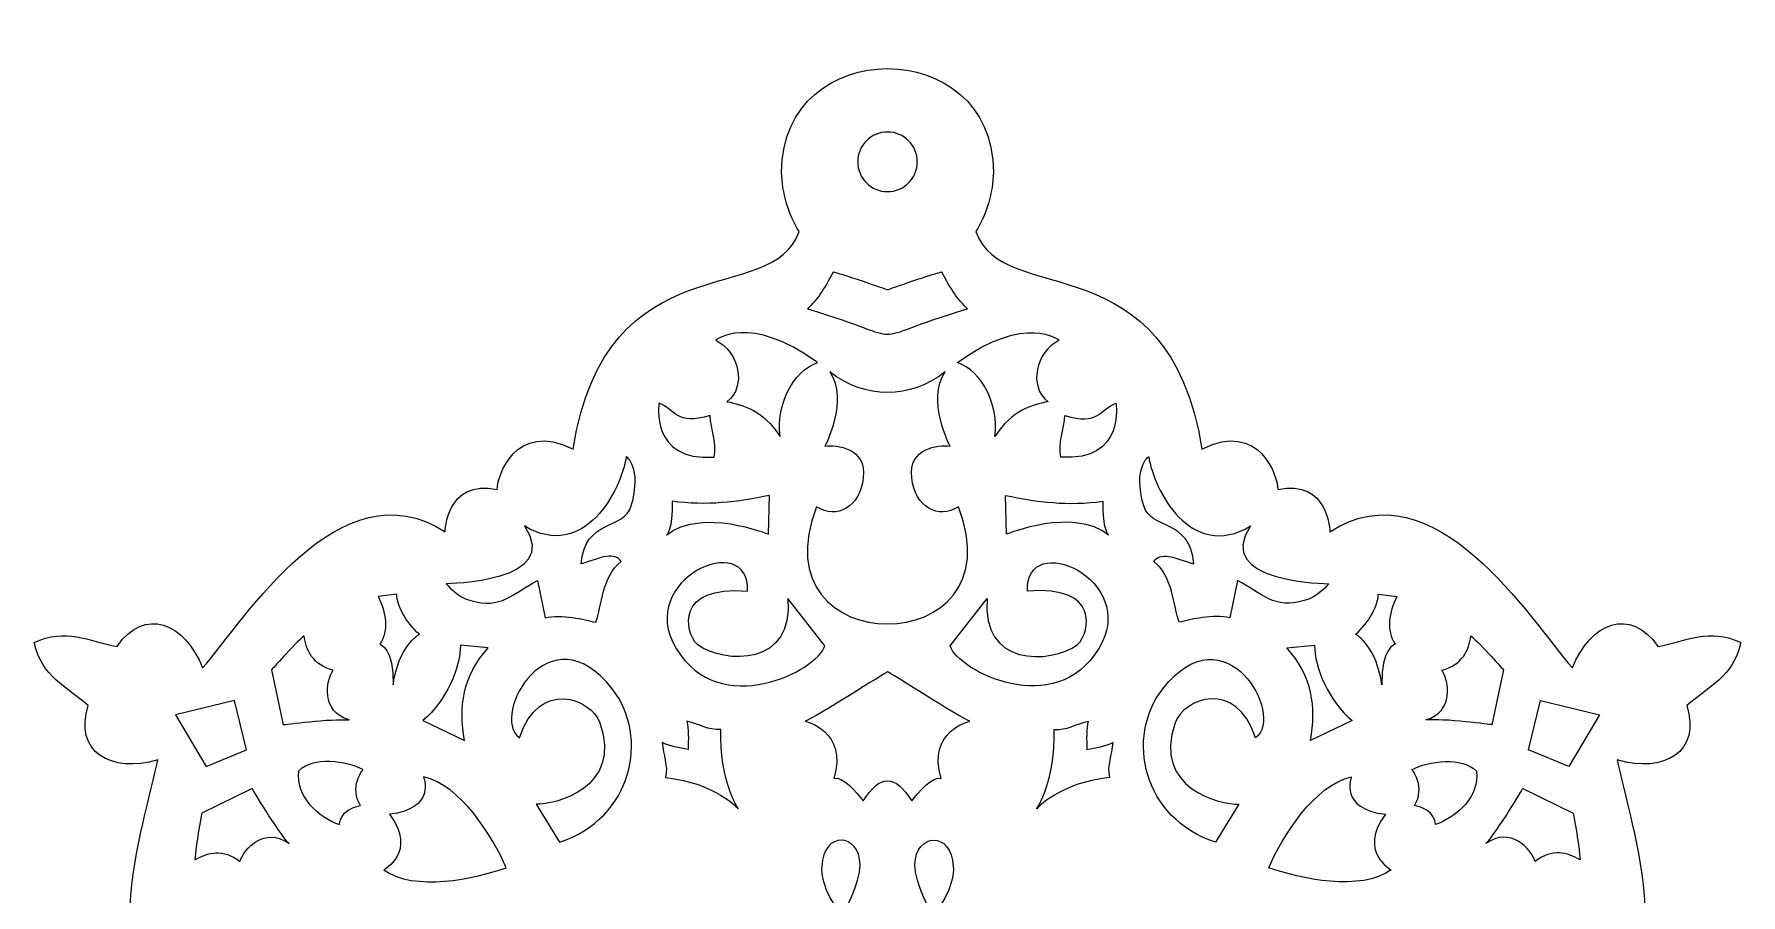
# Model space of a CAD drawing. Header units: centimetres. Extents: x -1 to 124, y -94 to 8.
# Drawn here: x 101.74 to 110.59, y -72.97 to -68.5 of the extents above; entities that cross this region are included whole.
import ezdxf

# ---------------------------------------------------------------- set-up
doc = ezdxf.new("R2010")
doc.units = ezdxf.units.CM
doc.header["$MEASUREMENT"] = 0
doc.layers.add('layer 1', color=7, linetype='Continuous')

msp = doc.modelspace()

# ---------------------------------------------------------------- linework, layer by layer
at = {"layer": 'layer 1', "color": 250}
for points, knots in [([(105.61485, -69.21935), (105.61485, -69.32411), (105.65377, -69.44547), (105.7052, -69.5284), (105.7052, -69.5284), (105.56604, -69.93118), (104.71, -69.56617), (104.53203, -70.6567), (104.53203, -70.6567), (104.23184, -70.50609), (104.13491, -70.80506), (104.13917, -70.8661), (104.13917, -70.8661), (103.87253, -70.81222), (103.86854, -71.08587), (103.86854, -71.08587), (103.86854, -71.08587), (103.32309, -70.73281), (102.83032, -71.54123), (102.6095, -71.79221), (102.6095, -71.79221), (102.51764, -71.557), (102.30697, -71.47336), (102.16556, -71.68096), (102.16556, -71.68096), (102.01456, -71.65226), (101.90045, -71.58318), (101.73522, -71.66097), (101.73522, -71.66097), (101.77564, -71.83908), (101.90031, -71.88649), (102.01589, -71.98782), (102.01589, -71.98782), (101.93938, -72.22706), (102.13497, -72.34159), (102.37687, -72.26914), (102.37687, -72.26914), (102.31506, -72.59769), (101.98196, -73.48369), (102.59597, -73.69616), (102.59597, -73.69616), (101.98196, -73.90862), (102.32854, -74.76215), (102.39036, -75.09069), (102.39036, -75.09069), (102.14846, -75.01826), (101.95284, -75.1328), (102.02938, -75.37202), (102.02938, -75.37202), (101.9138, -75.47334), (101.78912, -75.52075), (101.74871, -75.69885), (101.74871, -75.69885), (101.91394, -75.77666), (102.02804, -75.70758), (102.17905, -75.67889), (102.17905, -75.67889), (102.32042, -75.88647), (102.53113, -75.80285), (102.62298, -75.56762), (102.62298, -75.56762), (102.84381, -75.81861), (103.33657, -76.62702), (103.88203, -76.27398), (103.88203, -76.27398), (103.88203, -76.27398), (103.88602, -76.54761), (104.15267, -76.49374), (104.15267, -76.49374), (104.14839, -76.55478), (104.24533, -76.85374), (104.54552, -76.70314), (104.54552, -76.70314), (104.72349, -77.79368), (105.57953, -77.42866), (105.71868, -77.83144), (105.71868, -77.83144), (105.4927, -78.19588), (105.72225, -78.67803), (106.16414, -78.68292), (106.16414, -78.68292), (106.60603, -78.67803), (106.83558, -78.19588), (106.6096, -77.83144), (106.6096, -77.83144), (106.74875, -77.42866), (107.60479, -77.79368), (107.78276, -76.70314), (107.78276, -76.70314), (108.08295, -76.85374), (108.17989, -76.55478), (108.17561, -76.49374), (108.17561, -76.49374), (108.44226, -76.54761), (108.44625, -76.27398), (108.44625, -76.27398), (108.44625, -76.27398), (108.99171, -76.62702), (109.48447, -75.81861), (109.7053, -75.56762), (109.7053, -75.56762), (109.79715, -75.80285), (110.00786, -75.88647), (110.14923, -75.67889), (110.14923, -75.67889), (110.30024, -75.70758), (110.41434, -75.77666), (110.57957, -75.69885), (110.57957, -75.69885), (110.53916, -75.52075), (110.41448, -75.47334), (110.2989, -75.37202), (110.2989, -75.37202), (110.37544, -75.1328), (110.17982, -75.01826), (109.93792, -75.09069), (109.93792, -75.09069), (109.99974, -74.76215), (110.34632, -73.90862), (109.73231, -73.69616), (109.73231, -73.69616), (110.34632, -73.48369), (110.01322, -72.59769), (109.95141, -72.26914), (109.95141, -72.26914), (110.19331, -72.34159), (110.3889, -72.22706), (110.31239, -71.98782), (110.31239, -71.98782), (110.42797, -71.88649), (110.55264, -71.83908), (110.59306, -71.66097), (110.59306, -71.66097), (110.42783, -71.58318), (110.31372, -71.65226), (110.16272, -71.68096), (110.16272, -71.68096), (110.02131, -71.47336), (109.81064, -71.557), (109.71878, -71.79221), (109.71878, -71.79221), (109.49796, -71.54123), (109.00519, -70.73281), (108.45974, -71.08587), (108.45974, -71.08587), (108.45974, -71.08587), (108.45575, -70.81222), (108.18911, -70.8661), (108.18911, -70.8661), (108.19337, -70.80506), (108.09644, -70.50609), (107.79625, -70.6567), (107.79625, -70.6567), (107.61828, -69.56617), (106.76224, -69.93118), (106.62308, -69.5284), (106.62308, -69.5284), (106.67451, -69.44547), (106.71343, -69.32411), (106.71343, -69.21935), (106.71343, -69.21935), (106.71343, -68.50412), (105.61485, -68.50412), (105.61485, -69.21935)], [0, 0, 0, 0, 0.0238095, 0.0238095, 0.0238095, 0.0238095, 0.047619, 0.047619, 0.047619, 0.047619, 0.0714286, 0.0714286, 0.0714286, 0.0714286, 0.0952381, 0.0952381, 0.0952381, 0.0952381, 0.1190476, 0.1190476, 0.1190476, 0.1190476, 0.1428571, 0.1428571, 0.1428571, 0.1428571, 0.1666667, 0.1666667, 0.1666667, 0.1666667, 0.1904762, 0.1904762, 0.1904762, 0.1904762, 0.2142857, 0.2142857, 0.2142857, 0.2142857, 0.2380952, 0.2380952, 0.2380952, 0.2380952, 0.2619048, 0.2619048, 0.2619048, 0.2619048, 0.2857143, 0.2857143, 0.2857143, 0.2857143, 0.3095238, 0.3095238, 0.3095238, 0.3095238, 0.3333333, 0.3333333, 0.3333333, 0.3333333, 0.3571429, 0.3571429, 0.3571429, 0.3571429, 0.3809524, 0.3809524, 0.3809524, 0.3809524, 0.4047619, 0.4047619, 0.4047619, 0.4047619, 0.4285714, 0.4285714, 0.4285714, 0.4285714, 0.452381, 0.452381, 0.452381, 0.452381, 0.4761905, 0.4761905, 0.4761905, 0.4761905, 0.5, 0.5, 0.5, 0.5, 0.5238095, 0.5238095, 0.5238095, 0.5238095, 0.547619, 0.547619, 0.547619, 0.547619, 0.5714286, 0.5714286, 0.5714286, 0.5714286, 0.5952381, 0.5952381, 0.5952381, 0.5952381, 0.6190476, 0.6190476, 0.6190476, 0.6190476, 0.6428571, 0.6428571, 0.6428571, 0.6428571, 0.6666667, 0.6666667, 0.6666667, 0.6666667, 0.6904762, 0.6904762, 0.6904762, 0.6904762, 0.7142857, 0.7142857, 0.7142857, 0.7142857, 0.7380952, 0.7380952, 0.7380952, 0.7380952, 0.7619048, 0.7619048, 0.7619048, 0.7619048, 0.7857143, 0.7857143, 0.7857143, 0.7857143, 0.8095238, 0.8095238, 0.8095238, 0.8095238, 0.8333333, 0.8333333, 0.8333333, 0.8333333, 0.8571429, 0.8571429, 0.8571429, 0.8571429, 0.8809524, 0.8809524, 0.8809524, 0.8809524, 0.9047619, 0.9047619, 0.9047619, 0.9047619, 0.9285714, 0.9285714, 0.9285714, 0.9285714, 0.952381, 0.952381, 0.952381, 0.952381, 1, 1, 1, 1]), ([(106.16414, -69.32132), (106.07874, -69.32132), (106.00951, -69.2521), (106.00951, -69.16669), (106.00951, -69.16669), (106.00951, -69.0813), (106.07874, -69.01207), (106.16414, -69.01207), (106.16414, -69.01207), (106.24954, -69.01207), (106.31877, -69.0813), (106.31877, -69.16669), (106.31877, -69.16669), (106.31877, -69.2521), (106.24954, -69.32132), (106.16414, -69.32132)], [0, 0, 0, 0, 0.2, 0.2, 0.2, 0.2, 0.4, 0.4, 0.4, 0.4, 0.6, 0.6, 0.6, 0.6, 1, 1, 1, 1]), ([(105.74894, -69.92876), (105.79861, -69.88432), (105.83586, -69.82643), (105.88222, -69.73901), (105.88222, -69.73901), (105.91209, -69.74222), (106.16193, -69.82993), (106.16414, -69.83148), (106.16414, -69.83148), (106.16635, -69.82993), (106.41619, -69.74222), (106.44606, -69.73901), (106.44606, -69.73901), (106.49242, -69.82643), (106.52967, -69.88432), (106.57934, -69.92876), (106.57934, -69.92876), (105.99579, -70.10492), (106.33249, -70.10492), (105.74894, -69.92876)], [0, 0, 0, 0, 0.1666667, 0.1666667, 0.1666667, 0.1666667, 0.3333333, 0.3333333, 0.3333333, 0.3333333, 0.5, 0.5, 0.5, 0.5, 0.6666667, 0.6666667, 0.6666667, 0.6666667, 1, 1, 1, 1]), ([(105.80093, -70.20729), (105.67426, -70.25541), (105.58559, -70.42048), (105.60659, -70.59124), (105.60659, -70.59124), (105.51532, -70.45259), (105.41353, -70.4274), (105.33111, -70.41109), (105.33111, -70.41109), (105.43431, -70.33134), (105.39464, -70.15282), (105.27275, -70.0921), (105.27275, -70.0921), (105.27275, -70.0921), (105.4439, -69.94995), (105.80093, -70.20729)], [0, 0, 0, 0, 0.2, 0.2, 0.2, 0.2, 0.4, 0.4, 0.4, 0.4, 0.6, 0.6, 0.6, 0.6, 1, 1, 1, 1]), ([(106.52735, -70.20729), (106.65402, -70.25541), (106.74269, -70.42048), (106.72169, -70.59124), (106.72169, -70.59124), (106.81296, -70.45259), (106.91475, -70.4274), (106.99717, -70.41109), (106.99717, -70.41109), (106.89397, -70.33134), (106.93364, -70.15282), (107.05553, -70.0921), (107.05553, -70.0921), (107.05553, -70.0921), (106.88438, -69.94995), (106.52735, -70.20729)], [0, 0, 0, 0, 0.2, 0.2, 0.2, 0.2, 0.4, 0.4, 0.4, 0.4, 0.6, 0.6, 0.6, 0.6, 1, 1, 1, 1]), ([(105.7964, -70.95594), (105.89974, -71.02398), (106.02169, -70.95711), (106.03859, -70.80578), (106.03859, -70.80578), (106.05611, -70.64883), (105.90125, -70.63456), (105.83942, -70.64134), (105.83942, -70.64134), (105.83942, -70.64134), (105.96509, -70.403), (105.86418, -70.25596), (105.86418, -70.25596), (106.04797, -70.3995), (106.28031, -70.3995), (106.4641, -70.25596), (106.4641, -70.25596), (106.36319, -70.403), (106.48886, -70.64134), (106.48886, -70.64134), (106.48886, -70.64134), (106.42703, -70.63456), (106.27217, -70.64883), (106.28969, -70.80578), (106.28969, -70.80578), (106.30659, -70.95711), (106.42854, -71.02398), (106.53188, -70.95594), (106.53188, -70.95594), (106.85147, -71.76711), (105.47681, -71.76711), (105.7964, -70.95594)], [0, 0, 0, 0, 0.1111111, 0.1111111, 0.1111111, 0.1111111, 0.2222222, 0.2222222, 0.2222222, 0.2222222, 0.3333333, 0.3333333, 0.3333333, 0.3333333, 0.4444444, 0.4444444, 0.4444444, 0.4444444, 0.5555556, 0.5555556, 0.5555556, 0.5555556, 0.6666667, 0.6666667, 0.6666667, 0.6666667, 0.7777778, 0.7777778, 0.7777778, 0.7777778, 1, 1, 1, 1]), ([(105.24312, -70.48184), (105.24823, -70.55508), (105.28031, -70.62646), (105.2637, -70.69877), (105.2637, -70.69877), (104.92669, -70.72038), (104.97868, -70.41937), (104.97868, -70.41937), (104.97868, -70.41937), (105.06194, -70.44789), (105.06806, -70.53826), (105.24312, -70.48184)], [0, 0, 0, 0, 0.25, 0.25, 0.25, 0.25, 0.5, 0.5, 0.5, 0.5, 1, 1, 1, 1]), ([(107.08516, -70.48184), (107.08005, -70.55508), (107.04797, -70.62646), (107.06458, -70.69877), (107.06458, -70.69877), (107.40159, -70.72038), (107.3496, -70.41937), (107.3496, -70.41937), (107.3496, -70.41937), (107.26634, -70.44789), (107.26022, -70.53826), (107.08516, -70.48184)], [0, 0, 0, 0, 0.25, 0.25, 0.25, 0.25, 0.5, 0.5, 0.5, 0.5, 1, 1, 1, 1]), ([(104.80841, -70.69627), (104.80841, -70.69627), (104.8925, -70.74996), (104.8344, -70.95207), (104.8344, -70.95207), (104.79874, -71.07605), (104.59381, -71.0156), (104.57413, -71.25266), (104.57413, -71.25266), (104.68049, -71.21803), (104.74804, -71.18874), (104.78145, -71.24039), (104.78145, -71.24039), (104.68361, -71.31348), (104.68181, -71.47237), (104.64971, -71.55558), (104.64971, -71.55558), (104.59172, -71.54001), (104.47267, -71.51225), (104.38743, -71.53293), (104.38743, -71.53293), (104.38743, -71.53293), (104.34681, -71.33948), (104.34681, -71.33948), (104.34681, -71.33948), (104.22387, -71.40206), (104.15436, -71.49279), (104.00181, -71.44212), (104.00181, -71.44212), (103.93592, -71.42956), (103.8738, -71.35539), (103.8738, -71.35539), (103.8738, -71.35539), (103.8738, -71.35539), (104.48121, -71.34981), (104.27935, -71.05573), (104.27935, -71.05573), (104.59154, -71.24238), (104.7828, -70.86641), (104.80841, -70.69627)], [0, 0, 0, 0, 0.0909091, 0.0909091, 0.0909091, 0.0909091, 0.1818182, 0.1818182, 0.1818182, 0.1818182, 0.2727273, 0.2727273, 0.2727273, 0.2727273, 0.3636364, 0.3636364, 0.3636364, 0.3636364, 0.4545455, 0.4545455, 0.4545455, 0.4545455, 0.5454545, 0.5454545, 0.5454545, 0.5454545, 0.6363636, 0.6363636, 0.6363636, 0.6363636, 0.7272727, 0.7272727, 0.7272727, 0.7272727, 0.8181818, 0.8181818, 0.8181818, 0.8181818, 1, 1, 1, 1]), ([(107.51987, -70.69627), (107.51987, -70.69627), (107.43578, -70.74996), (107.49388, -70.95207), (107.49388, -70.95207), (107.52954, -71.07605), (107.73447, -71.0156), (107.75415, -71.25266), (107.75415, -71.25266), (107.64779, -71.21803), (107.58024, -71.18874), (107.54683, -71.24039), (107.54683, -71.24039), (107.64467, -71.31348), (107.64647, -71.47237), (107.67857, -71.55558), (107.67857, -71.55558), (107.73656, -71.54001), (107.85561, -71.51225), (107.94085, -71.53293), (107.94085, -71.53293), (107.94085, -71.53293), (107.98147, -71.33948), (107.98147, -71.33948), (107.98147, -71.33948), (108.10441, -71.40206), (108.17392, -71.49279), (108.32647, -71.44212), (108.32647, -71.44212), (108.39236, -71.42956), (108.45448, -71.35539), (108.45448, -71.35539), (108.45448, -71.35539), (108.45448, -71.35539), (107.84707, -71.34981), (108.04893, -71.05573), (108.04893, -71.05573), (107.73674, -71.24238), (107.54548, -70.86641), (107.51987, -70.69627)], [0, 0, 0, 0, 0.0909091, 0.0909091, 0.0909091, 0.0909091, 0.1818182, 0.1818182, 0.1818182, 0.1818182, 0.2727273, 0.2727273, 0.2727273, 0.2727273, 0.3636364, 0.3636364, 0.3636364, 0.3636364, 0.4545455, 0.4545455, 0.4545455, 0.4545455, 0.5454545, 0.5454545, 0.5454545, 0.5454545, 0.6363636, 0.6363636, 0.6363636, 0.6363636, 0.7272727, 0.7272727, 0.7272727, 0.7272727, 0.8181818, 0.8181818, 0.8181818, 0.8181818, 1, 1, 1, 1]), ([(105.55118, -70.89703), (105.55118, -70.89703), (105.54627, -71.09856), (105.54627, -71.09856), (105.54627, -71.09856), (105.54627, -71.09856), (105.19695, -70.9553), (105.01697, -71.10385), (105.01697, -71.10385), (105.01697, -71.10385), (105.05116, -71.07426), (105.04671, -70.92741), (105.04671, -70.92741), (105.2245, -70.95178), (105.38844, -70.93295), (105.55118, -70.89703)], [0, 0, 0, 0, 0.2, 0.2, 0.2, 0.2, 0.4, 0.4, 0.4, 0.4, 0.6, 0.6, 0.6, 0.6, 1, 1, 1, 1]), ([(106.7771, -70.89703), (106.7771, -70.89703), (106.78201, -71.09856), (106.78201, -71.09856), (106.78201, -71.09856), (106.78201, -71.09856), (107.13133, -70.9553), (107.31131, -71.10385), (107.31131, -71.10385), (107.31131, -71.10385), (107.27712, -71.07426), (107.28157, -70.92741), (107.28157, -70.92741), (107.10378, -70.95178), (106.93984, -70.93295), (106.7771, -70.89703)], [0, 0, 0, 0, 0.2, 0.2, 0.2, 0.2, 0.4, 0.4, 0.4, 0.4, 0.6, 0.6, 0.6, 0.6, 1, 1, 1, 1]), ([(105.83868, -71.67679), (105.79921, -71.80959), (105.29258, -72.06359), (105.06764, -71.69146), (105.06764, -71.69146), (104.84878, -71.32936), (105.45446, -71.07111), (105.43688, -71.39329), (105.43688, -71.39329), (105.06233, -71.36356), (105.11019, -71.60261), (105.17731, -71.67153), (105.17731, -71.67153), (105.31996, -71.77441), (105.68084, -71.78261), (105.64722, -71.43144), (105.64722, -71.43144), (105.64722, -71.43144), (105.83868, -71.67679), (105.83868, -71.67679)], [0, 0, 0, 0, 0.1666667, 0.1666667, 0.1666667, 0.1666667, 0.3333333, 0.3333333, 0.3333333, 0.3333333, 0.5, 0.5, 0.5, 0.5, 0.6666667, 0.6666667, 0.6666667, 0.6666667, 1, 1, 1, 1]), ([(106.4896, -71.67679), (106.52907, -71.80959), (107.0357, -72.06359), (107.26064, -71.69146), (107.26064, -71.69146), (107.4795, -71.32936), (106.87382, -71.07111), (106.8914, -71.39329), (106.8914, -71.39329), (107.26595, -71.36356), (107.21809, -71.60261), (107.15097, -71.67153), (107.15097, -71.67153), (107.00832, -71.77441), (106.64744, -71.78261), (106.68106, -71.43144), (106.68106, -71.43144), (106.68106, -71.43144), (106.4896, -71.67679), (106.4896, -71.67679)], [0, 0, 0, 0, 0.1666667, 0.1666667, 0.1666667, 0.1666667, 0.3333333, 0.3333333, 0.3333333, 0.3333333, 0.5, 0.5, 0.5, 0.5, 0.6666667, 0.6666667, 0.6666667, 0.6666667, 1, 1, 1, 1]), ([(103.73508, -71.61781), (103.72572, -71.62063), (103.62727, -71.68362), (103.59815, -71.87922), (103.59815, -71.87922), (103.60464, -71.69274), (103.53006, -71.66895), (103.53006, -71.66895), (103.53006, -71.66895), (103.5765, -71.597), (103.56192, -71.50478), (103.5209, -71.42178), (103.5209, -71.42178), (103.5209, -71.42178), (103.6176, -71.41011), (103.6176, -71.41011), (103.6176, -71.41011), (103.61259, -71.45462), (103.66307, -71.5566), (103.73508, -71.61781)], [0, 0, 0, 0, 0.1666667, 0.1666667, 0.1666667, 0.1666667, 0.3333333, 0.3333333, 0.3333333, 0.3333333, 0.5, 0.5, 0.5, 0.5, 0.6666667, 0.6666667, 0.6666667, 0.6666667, 1, 1, 1, 1]), ([(108.5932, -71.61781), (108.60256, -71.62063), (108.70101, -71.68362), (108.73013, -71.87922), (108.73013, -71.87922), (108.72364, -71.69274), (108.79822, -71.66895), (108.79822, -71.66895), (108.79822, -71.66895), (108.75178, -71.597), (108.76636, -71.50478), (108.80738, -71.42178), (108.80738, -71.42178), (108.80738, -71.42178), (108.71068, -71.41011), (108.71068, -71.41011), (108.71068, -71.41011), (108.71569, -71.45462), (108.66521, -71.5566), (108.5932, -71.61781)], [0, 0, 0, 0, 0.1666667, 0.1666667, 0.1666667, 0.1666667, 0.3333333, 0.3333333, 0.3333333, 0.3333333, 0.5, 0.5, 0.5, 0.5, 0.6666667, 0.6666667, 0.6666667, 0.6666667, 1, 1, 1, 1]), ([(104.73561, -71.90054), (104.93177, -72.15332), (104.83801, -72.57328), (104.46258, -72.69576), (104.46258, -72.69576), (104.46258, -72.69576), (104.34109, -72.49951), (104.34109, -72.49951), (104.34109, -72.49951), (104.43331, -72.50258), (104.79198, -72.41818), (104.67162, -72.07643), (104.67162, -72.07643), (104.62762, -71.95469), (104.35586, -71.84177), (104.25396, -72.15563), (104.25396, -72.15563), (104.09675, -72.0358), (104.41394, -71.48605), (104.73561, -71.90054)], [0, 0, 0, 0, 0.1666667, 0.1666667, 0.1666667, 0.1666667, 0.3333333, 0.3333333, 0.3333333, 0.3333333, 0.5, 0.5, 0.5, 0.5, 0.6666667, 0.6666667, 0.6666667, 0.6666667, 1, 1, 1, 1]), ([(107.59267, -71.90054), (107.39651, -72.15332), (107.49027, -72.57328), (107.8657, -72.69576), (107.8657, -72.69576), (107.8657, -72.69576), (107.98719, -72.49951), (107.98719, -72.49951), (107.98719, -72.49951), (107.89497, -72.50258), (107.5363, -72.41818), (107.65666, -72.07643), (107.65666, -72.07643), (107.70066, -71.95469), (107.97242, -71.84177), (108.07432, -72.15563), (108.07432, -72.15563), (108.23153, -72.0358), (107.91434, -71.48605), (107.59267, -71.90054)], [0, 0, 0, 0, 0.1666667, 0.1666667, 0.1666667, 0.1666667, 0.3333333, 0.3333333, 0.3333333, 0.3333333, 0.5, 0.5, 0.5, 0.5, 0.6666667, 0.6666667, 0.6666667, 0.6666667, 1, 1, 1, 1]), ([(103.28754, -71.80368), (103.24817, -71.86041), (103.2226, -72.01798), (103.37071, -72.06202), (103.37071, -72.06202), (103.27803, -72.05377), (103.02832, -72.0868), (103.02832, -72.0868), (103.02832, -72.0868), (103.02832, -72.0868), (102.96773, -71.80151), (102.96773, -71.80151), (102.96773, -71.80151), (102.96773, -71.80151), (103.08067, -71.67339), (103.13691, -71.62528), (103.13691, -71.62528), (103.14759, -71.70061), (103.1785, -71.77631), (103.28754, -71.80368)], [0, 0, 0, 0, 0.1666667, 0.1666667, 0.1666667, 0.1666667, 0.3333333, 0.3333333, 0.3333333, 0.3333333, 0.5, 0.5, 0.5, 0.5, 0.6666667, 0.6666667, 0.6666667, 0.6666667, 1, 1, 1, 1]), ([(109.04074, -71.80368), (109.08011, -71.86041), (109.10568, -72.01798), (108.95757, -72.06202), (108.95757, -72.06202), (109.05025, -72.05377), (109.29996, -72.0868), (109.29996, -72.0868), (109.29996, -72.0868), (109.29996, -72.0868), (109.36055, -71.80151), (109.36055, -71.80151), (109.36055, -71.80151), (109.36055, -71.80151), (109.24761, -71.67339), (109.19137, -71.62528), (109.19137, -71.62528), (109.18069, -71.70061), (109.14978, -71.77631), (109.04074, -71.80368)], [0, 0, 0, 0, 0.1666667, 0.1666667, 0.1666667, 0.1666667, 0.3333333, 0.3333333, 0.3333333, 0.3333333, 0.5, 0.5, 0.5, 0.5, 0.6666667, 0.6666667, 0.6666667, 0.6666667, 1, 1, 1, 1]), ([(104.09219, -71.68853), (103.9587, -71.83281), (103.93763, -71.99621), (103.96862, -72.16825), (103.96862, -72.16825), (103.96862, -72.16825), (103.75284, -72.06557), (103.75284, -72.06557), (103.75284, -72.06557), (103.87054, -71.96655), (103.95008, -71.78679), (103.9476, -71.67409), (103.9476, -71.67409), (103.9476, -71.67409), (104.09219, -71.68853), (104.09219, -71.68853)], [0, 0, 0, 0, 0.2, 0.2, 0.2, 0.2, 0.4, 0.4, 0.4, 0.4, 0.6, 0.6, 0.6, 0.6, 1, 1, 1, 1]), ([(108.23609, -71.68853), (108.36958, -71.83281), (108.39065, -71.99621), (108.35966, -72.16825), (108.35966, -72.16825), (108.35966, -72.16825), (108.57544, -72.06557), (108.57544, -72.06557), (108.57544, -72.06557), (108.45774, -71.96655), (108.3782, -71.78679), (108.38068, -71.67409), (108.38068, -71.67409), (108.38068, -71.67409), (108.23609, -71.68853), (108.23609, -71.68853)], [0, 0, 0, 0, 0.2, 0.2, 0.2, 0.2, 0.4, 0.4, 0.4, 0.4, 0.6, 0.6, 0.6, 0.6, 1, 1, 1, 1]), ([(106.03859, -72.48231), (106.00569, -72.43799), (105.92696, -72.34896), (105.88485, -72.36662), (105.88485, -72.36662), (105.96142, -72.11733), (105.73711, -72.06876), (105.73711, -72.06876), (105.73711, -72.06876), (105.78394, -72.05445), (106.16113, -71.81009), (106.16414, -71.81298), (106.16414, -71.81298), (106.16852, -71.80876), (106.54434, -72.05445), (106.59117, -72.06876), (106.59117, -72.06876), (106.59117, -72.06876), (106.36686, -72.11733), (106.44343, -72.36662), (106.44343, -72.36662), (106.40132, -72.34896), (106.32259, -72.43799), (106.28969, -72.48231), (106.28969, -72.48231), (106.20155, -72.34316), (106.12673, -72.34316), (106.03859, -72.48231)], [0, 0, 0, 0, 0.125, 0.125, 0.125, 0.125, 0.25, 0.25, 0.25, 0.25, 0.375, 0.375, 0.375, 0.375, 0.5, 0.5, 0.5, 0.5, 0.625, 0.625, 0.625, 0.625, 0.75, 0.75, 0.75, 0.75, 1, 1, 1, 1]), ([(102.83824, -72.21677), (102.83824, -72.21677), (102.62814, -72.30345), (102.62814, -72.30345), (102.62814, -72.30345), (102.62814, -72.30345), (102.46871, -72.0362), (102.46871, -72.0362), (102.46871, -72.0362), (102.46871, -72.0362), (102.77425, -71.96067), (102.77425, -71.96067), (102.77425, -71.96067), (102.77425, -71.96067), (102.83824, -72.21677), (102.83824, -72.21677)], [0, 0, 0, 0, 0.2, 0.2, 0.2, 0.2, 0.4, 0.4, 0.4, 0.4, 0.6, 0.6, 0.6, 0.6, 1, 1, 1, 1]), ([(109.49004, -72.21677), (109.49004, -72.21677), (109.70014, -72.30345), (109.70014, -72.30345), (109.70014, -72.30345), (109.70014, -72.30345), (109.85957, -72.0362), (109.85957, -72.0362), (109.85957, -72.0362), (109.85957, -72.0362), (109.55403, -71.96067), (109.55403, -71.96067), (109.55403, -71.96067), (109.55403, -71.96067), (109.49004, -72.21677), (109.49004, -72.21677)], [0, 0, 0, 0, 0.2, 0.2, 0.2, 0.2, 0.4, 0.4, 0.4, 0.4, 0.6, 0.6, 0.6, 0.6, 1, 1, 1, 1]), ([(105.38954, -72.52303), (105.38954, -72.52303), (105.27163, -72.3874), (105.0125, -72.36118), (105.0125, -72.36118), (105.02654, -72.29526), (105.00033, -72.24643), (104.99443, -72.17996), (104.99443, -72.17996), (105.03247, -72.19555), (105.08069, -72.20866), (105.12967, -72.21466), (105.12967, -72.21466), (105.13054, -72.16531), (105.13294, -72.10828), (105.12279, -72.06844), (105.12279, -72.06844), (105.18781, -72.08353), (105.2325, -72.11629), (105.29973, -72.11156), (105.29973, -72.11156), (105.28965, -72.37182), (105.38954, -72.52303), (105.38954, -72.52303)], [0, 0, 0, 0, 0.1428571, 0.1428571, 0.1428571, 0.1428571, 0.2857143, 0.2857143, 0.2857143, 0.2857143, 0.4285714, 0.4285714, 0.4285714, 0.4285714, 0.5714286, 0.5714286, 0.5714286, 0.5714286, 0.7142857, 0.7142857, 0.7142857, 0.7142857, 1, 1, 1, 1]), ([(106.93874, -72.52303), (106.93874, -72.52303), (107.05665, -72.3874), (107.31578, -72.36118), (107.31578, -72.36118), (107.30174, -72.29526), (107.32795, -72.24643), (107.33385, -72.17996), (107.33385, -72.17996), (107.29581, -72.19555), (107.24759, -72.20866), (107.19861, -72.21466), (107.19861, -72.21466), (107.19774, -72.16531), (107.19534, -72.10828), (107.20549, -72.06844), (107.20549, -72.06844), (107.14047, -72.08353), (107.09578, -72.11629), (107.02855, -72.11156), (107.02855, -72.11156), (107.03863, -72.37182), (106.93874, -72.52303), (106.93874, -72.52303)], [0, 0, 0, 0, 0.1428571, 0.1428571, 0.1428571, 0.1428571, 0.2857143, 0.2857143, 0.2857143, 0.2857143, 0.4285714, 0.4285714, 0.4285714, 0.4285714, 0.5714286, 0.5714286, 0.5714286, 0.5714286, 0.7142857, 0.7142857, 0.7142857, 0.7142857, 1, 1, 1, 1]), ([(103.42962, -72.50621), (103.31817, -72.52664), (103.32034, -72.60527), (103.32034, -72.60527), (103.32034, -72.60527), (103.20782, -72.56559), (103.08858, -72.45675), (103.10761, -72.32738), (103.10761, -72.32738), (103.17989, -72.25129), (103.35787, -72.27582), (103.44163, -72.31956), (103.44163, -72.31956), (103.44163, -72.31956), (103.36855, -72.41076), (103.42962, -72.50621)], [0, 0, 0, 0, 0.2, 0.2, 0.2, 0.2, 0.4, 0.4, 0.4, 0.4, 0.6, 0.6, 0.6, 0.6, 1, 1, 1, 1]), ([(108.89866, -72.50621), (109.01011, -72.52664), (109.00794, -72.60527), (109.00794, -72.60527), (109.00794, -72.60527), (109.12046, -72.56559), (109.2397, -72.45675), (109.22067, -72.32738), (109.22067, -72.32738), (109.14839, -72.25129), (108.97041, -72.27582), (108.88665, -72.31956), (108.88665, -72.31956), (108.88665, -72.31956), (108.95973, -72.41076), (108.89866, -72.50621)], [0, 0, 0, 0, 0.2, 0.2, 0.2, 0.2, 0.4, 0.4, 0.4, 0.4, 0.6, 0.6, 0.6, 0.6, 1, 1, 1, 1]), ([(103.75622, -72.35781), (103.94582, -72.39607), (104.11767, -72.66904), (104.18572, -72.82867), (104.18572, -72.82867), (104.02257, -72.88776), (103.7067, -72.95278), (103.5494, -72.84022), (103.5494, -72.84022), (103.5494, -72.84022), (103.72603, -72.74691), (103.5794, -72.55147), (103.5794, -72.55147), (103.82234, -72.52542), (103.75622, -72.35781), (103.75622, -72.35781)], [0, 0, 0, 0, 0.2, 0.2, 0.2, 0.2, 0.4, 0.4, 0.4, 0.4, 0.6, 0.6, 0.6, 0.6, 1, 1, 1, 1]), ([(108.57206, -72.35781), (108.38246, -72.39607), (108.21061, -72.66904), (108.14256, -72.82867), (108.14256, -72.82867), (108.30571, -72.88776), (108.62158, -72.95278), (108.77888, -72.84022), (108.77888, -72.84022), (108.77888, -72.84022), (108.60225, -72.74691), (108.74888, -72.55147), (108.74888, -72.55147), (108.50594, -72.52542), (108.57206, -72.35781), (108.57206, -72.35781)], [0, 0, 0, 0, 0.2, 0.2, 0.2, 0.2, 0.4, 0.4, 0.4, 0.4, 0.6, 0.6, 0.6, 0.6, 1, 1, 1, 1]), ([(103.05814, -72.70289), (102.93225, -72.61328), (102.82383, -72.73043), (102.80336, -72.79639), (102.80336, -72.79639), (102.71467, -72.72732), (102.63597, -72.74957), (102.57005, -72.78752), (102.57005, -72.78752), (102.57333, -72.71359), (102.60476, -72.54571), (102.60476, -72.54571), (102.60476, -72.54571), (102.60476, -72.54571), (102.86687, -72.41781), (102.86687, -72.41781), (102.86687, -72.41781), (102.86687, -72.41781), (102.99459, -72.63494), (103.05814, -72.70289)], [0, 0, 0, 0, 0.1666667, 0.1666667, 0.1666667, 0.1666667, 0.3333333, 0.3333333, 0.3333333, 0.3333333, 0.5, 0.5, 0.5, 0.5, 0.6666667, 0.6666667, 0.6666667, 0.6666667, 1, 1, 1, 1]), ([(109.27014, -72.70289), (109.39603, -72.61328), (109.50445, -72.73043), (109.52492, -72.79639), (109.52492, -72.79639), (109.61361, -72.72732), (109.69231, -72.74957), (109.75823, -72.78752), (109.75823, -72.78752), (109.75495, -72.71359), (109.72352, -72.54571), (109.72352, -72.54571), (109.72352, -72.54571), (109.72352, -72.54571), (109.46141, -72.41781), (109.46141, -72.41781), (109.46141, -72.41781), (109.46141, -72.41781), (109.33369, -72.63494), (109.27014, -72.70289)], [0, 0, 0, 0, 0.1666667, 0.1666667, 0.1666667, 0.1666667, 0.3333333, 0.3333333, 0.3333333, 0.3333333, 0.5, 0.5, 0.5, 0.5, 0.6666667, 0.6666667, 0.6666667, 0.6666667, 1, 1, 1, 1]), ([(106.02201, -72.81313), (106.02357, -72.90642), (105.93093, -73.07602), (105.93093, -73.07602), (105.93093, -73.07602), (105.86689, -73.00542), (105.81849, -72.90823), (105.82255, -72.82254), (105.82255, -72.82254), (105.83149, -72.63464), (106.01927, -72.64861), (106.02201, -72.81313)], [0, 0, 0, 0, 0.25, 0.25, 0.25, 0.25, 0.5, 0.5, 0.5, 0.5, 1, 1, 1, 1]), ([(106.30627, -72.81313), (106.30471, -72.90642), (106.39735, -73.07602), (106.39735, -73.07602), (106.39735, -73.07602), (106.46139, -73.00542), (106.50979, -72.90823), (106.50573, -72.82254), (106.50573, -72.82254), (106.49679, -72.63464), (106.30901, -72.64861), (106.30627, -72.81313)], [0, 0, 0, 0, 0.25, 0.25, 0.25, 0.25, 0.5, 0.5, 0.5, 0.5, 1, 1, 1, 1])]:
    msp.add_open_spline(points, degree=3, knots=knots, dxfattribs=at)

doc.saveas('drawing.dxf')
